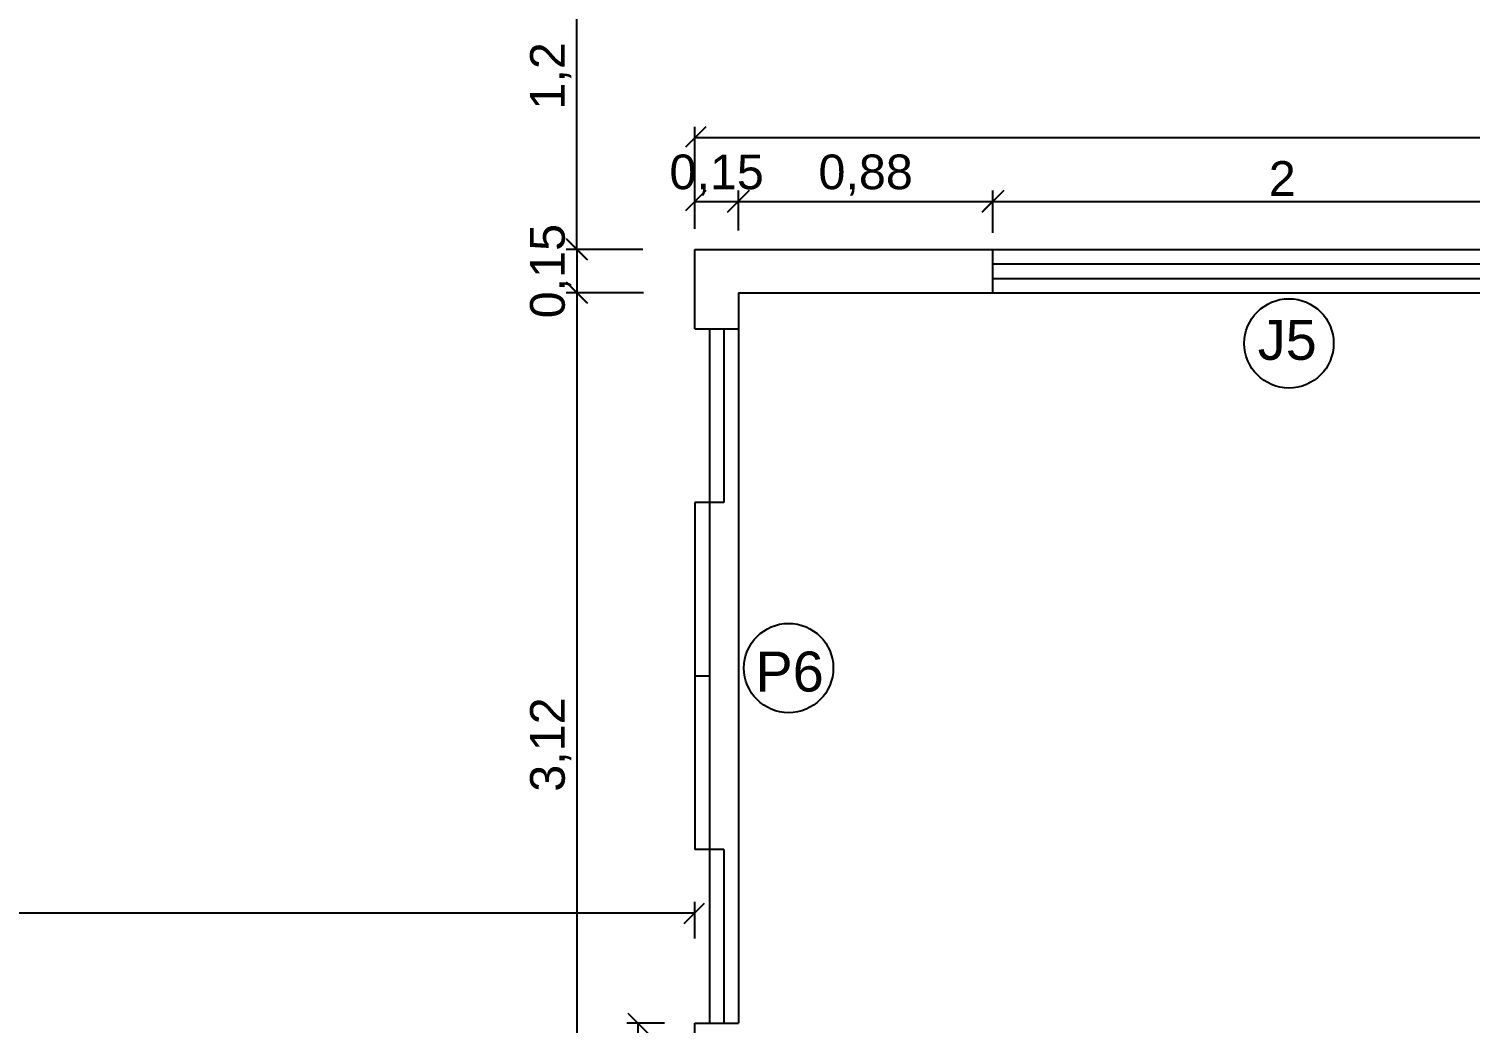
# Model space of a CAD drawing. Header units: millimetres. Extents: x 313 to 493, y 47 to 181.
# Drawn here: x 373.739 to 378.721, y 84.045 to 87.482 of the extents above; entities that cross this region are included whole.
import ezdxf

# ---------------------------------------------------------------- set-up
doc = ezdxf.new("R2010")
doc.units = ezdxf.units.MM
doc.header["$LTSCALE"] = 0.05
doc.header["$MEASUREMENT"] = 0
doc.header["$PDMODE"] = 3
doc.linetypes.add('ACAD_ISO03W100', pattern=[30, 12, -18])
for name, color, linetype in [('01', 1, 'Continuous'), ('02', 2, 'Continuous'), ('05', 5, 'Continuous'), ('BAN', 13, 'Continuous'), ('TRACEJADO', 7, 'ACAD_ISO03W100')]:
    doc.layers.add(name, color=color, linetype=linetype)
doc.styles.get("Standard").update_dxf_attribs({"font": 'arial.ttf'})
doc.dimstyles.new('ISO-25', dxfattribs={"dimscale": 0.04, "dimtxt": 4, "dimasz": 2.5, "dimexe": 1.25, "dimexo": 0.625, "dimtad": 1, "dimdec": 3, "dimtxsty": 'Standard', "dimblk": 'OBLIQUE', "dimcen": 2.5, "dimadec": 0, "dimazin": 0, "dimtfac": 1, "dimtdec": 3, "dimtmove": 0, "dimatfit": 3, "dimldrblk": 'OBLIQUE', "dimfxl": 1, "dimarcsym": 0})

# ---------------------------------------------------------------- blocks, each defined once
blk = doc.blocks.new('_Oblique')
at = {"layer": 'TRACEJADO', "color": 0, "lineweight": -2}
blk.add_line((-0.5, -0.5), (0.5, 0.5), dxfattribs=at)
blk = doc.blocks.new('*D111')
at = {"layer": 'BAN', "color": 0}
for p, q in [((376.0414, 86.8684), (376.0414, 87.1435)), ((382.9161, 86.8684), (382.9161, 87.1435)), ((376.0414, 87.106), (382.9161, 87.106))]:
    blk.add_line(p, q, dxfattribs=at)
at = {"layer": 'Defpoints', "color": 0}
for p in [(382.9161, 87.106), (376.0414, 86.8497), (382.9161, 86.8497)]:
    blk.add_point(p, dxfattribs=at)
at = {"layer": 'BAN', "color": 0, "xscale": 0.075, "yscale": 0.075, "zscale": 0.075, "rotation": 180}
blk.add_blockref('_Oblique', (376.0414, 87.106), dxfattribs=at)
at = {"layer": 'BAN', "color": 0, "xscale": 0.075, "yscale": 0.075, "zscale": 0.075}
blk.add_blockref('_Oblique', (382.9161, 87.106), dxfattribs=at)
at = {"layer": 'BAN', "color": 0, "insert": (379.4788, 87.1968), "char_height": 0.12, "attachment_point": 5}
blk.add_mtext('6,87', dxfattribs=at)
blk = doc.blocks.new('*D115')
at = {"layer": 'BAN', "color": 0}
for p, q in [((370.0111, 84.4452), (370.0111, 84.4639)), ((376.0414, 84.3373), (376.0414, 84.4639)), ((370.0111, 84.4264), (376.0414, 84.4264))]:
    blk.add_line(p, q, dxfattribs=at)
at = {"layer": 'Defpoints', "color": 0}
for p in [(370.0111, 84.4264), (376.0414, 84.4264), (376.0414, 84.3185)]:
    blk.add_point(p, dxfattribs=at)
at = {"layer": 'BAN', "color": 0, "xscale": 0.075, "yscale": 0.075, "zscale": 0.075, "rotation": 180}
blk.add_blockref('_Oblique', (370.0111, 84.4264), dxfattribs=at)
at = {"layer": 'BAN', "color": 0, "xscale": 0.075, "yscale": 0.075, "zscale": 0.075}
blk.add_blockref('_Oblique', (376.0414, 84.4264), dxfattribs=at)
at = {"layer": 'BAN', "color": 0, "insert": (373.0263, 84.5173), "char_height": 0.12, "attachment_point": 5}
blk.add_mtext('6,03', dxfattribs=at)
blk = doc.blocks.new('*D116')
at = {"layer": 'BAN', "color": 0}
for p, q in [((377.0714, 86.7881), (377.0714, 86.9233)), ((379.0714, 86.7685), (379.0714, 86.9233)), ((377.0714, 86.8858), (379.0714, 86.8858))]:
    blk.add_line(p, q, dxfattribs=at)
at = {"layer": 'Defpoints', "color": 0}
for p in [(379.0714, 86.8858), (377.0714, 86.7693), (379.0714, 86.7498)]:
    blk.add_point(p, dxfattribs=at)
at = {"layer": 'BAN', "color": 0, "xscale": 0.075, "yscale": 0.075, "zscale": 0.075}
for p, rotation in [((377.0714, 86.8858), 179.9999999999968), ((379.0714, 86.8858), 359.9999999999968)]:
    blk.add_blockref('_Oblique', p, dxfattribs=dict(at, rotation=rotation))
at = {"layer": 'BAN', "color": 0, "insert": (378.0714, 86.9648), "char_height": 0.12, "attachment_point": 5}
blk.add_mtext('2', dxfattribs=at)
blk = doc.blocks.new('*D117')
at = {"layer": 'BAN', "color": 0}
for p, q in [((376.0414, 86.7908), (376.0414, 86.9233)), ((376.1914, 86.7846), (376.1914, 86.9233)), ((376.0414, 86.8858), (376.1914, 86.8858))]:
    blk.add_line(p, q, dxfattribs=at)
at = {"layer": 'Defpoints', "color": 0}
for p in [(376.1914, 86.8858), (376.0414, 86.7721), (376.1914, 86.7658)]:
    blk.add_point(p, dxfattribs=at)
at = {"layer": 'BAN', "color": 0, "xscale": 0.075, "yscale": 0.075, "zscale": 0.075, "rotation": 180}
blk.add_blockref('_Oblique', (376.0414, 86.8858), dxfattribs=at)
at = {"layer": 'BAN', "color": 0, "xscale": 0.075, "yscale": 0.075, "zscale": 0.075}
blk.add_blockref('_Oblique', (376.1914, 86.8858), dxfattribs=at)
at = {"layer": 'BAN', "color": 0, "insert": (376.1164, 86.9766), "char_height": 0.12, "attachment_point": 5}
blk.add_mtext('0,15', dxfattribs=at)
blk = doc.blocks.new('*D118')
at = {"layer": 'BAN', "color": 0}
for p, q in [((376.1914, 86.7846), (376.1914, 86.9233)), ((377.0714, 86.7772), (377.0714, 86.9233)), ((376.1914, 86.8858), (377.0714, 86.8858))]:
    blk.add_line(p, q, dxfattribs=at)
at = {"layer": 'Defpoints', "color": 0}
for p in [(377.0714, 86.8858), (376.1914, 86.7658), (377.0714, 86.7584)]:
    blk.add_point(p, dxfattribs=at)
at = {"layer": 'BAN', "color": 0, "xscale": 0.075, "yscale": 0.075, "zscale": 0.075, "rotation": 180}
blk.add_blockref('_Oblique', (376.1914, 86.8858), dxfattribs=at)
at = {"layer": 'BAN', "color": 0, "xscale": 0.075, "yscale": 0.075, "zscale": 0.075}
blk.add_blockref('_Oblique', (377.0714, 86.8858), dxfattribs=at)
at = {"layer": 'BAN', "color": 0, "insert": (376.6314, 86.9766), "char_height": 0.12, "attachment_point": 5}
blk.add_mtext('0,88', dxfattribs=at)
blk = doc.blocks.new('*D119')
at = {"layer": 'BAN', "color": 0}
for p, q in [((375.9363, 84.0446), (375.8065, 84.0446)), ((375.844, 84.0446), (375.844, 83.4463)), ((375.9648, 83.4463), (375.8065, 83.4463))]:
    blk.add_line(p, q, dxfattribs=at)
at = {"layer": 'Defpoints', "color": 0}
for p in [(375.955, 84.0446), (375.844, 83.4463), (375.9836, 83.4463)]:
    blk.add_point(p, dxfattribs=at)
at = {"layer": 'BAN', "color": 0, "xscale": 0.075, "yscale": 0.075, "zscale": 0.075}
for p, rotation in [((375.844, 84.0446), 90), ((375.844, 83.4463), 270)]:
    blk.add_blockref('_Oblique', p, dxfattribs=dict(at, rotation=rotation))
at = {"layer": 'BAN', "color": 0, "insert": (375.7531, 83.7454), "char_height": 0.12, "attachment_point": 5, "rotation": 90}
blk.add_mtext('0,60', dxfattribs=at)
blk = doc.blocks.new('*D120')
at = {"layer": 'BAN', "color": 0}
for p, q in [((375.8607, 86.7196), (375.5959, 86.7196)), ((375.6334, 86.7196), (375.6334, 86.5696)), ((375.8637, 86.5696), (375.5959, 86.5696))]:
    blk.add_line(p, q, dxfattribs=at)
at = {"layer": 'Defpoints', "color": 0}
for p in [(375.8794, 86.7196), (375.6334, 86.5696), (375.8824, 86.5696)]:
    blk.add_point(p, dxfattribs=at)
at = {"layer": 'BAN', "color": 0, "xscale": 0.075, "yscale": 0.075, "zscale": 0.075}
for p, rotation in [((375.6334, 86.7196), 90), ((375.6334, 86.5696), 270)]:
    blk.add_blockref('_Oblique', p, dxfattribs=dict(at, rotation=rotation))
at = {"layer": 'BAN', "color": 0, "insert": (375.5426, 86.6446), "char_height": 0.12, "attachment_point": 5, "rotation": 90}
blk.add_mtext('0,15', dxfattribs=at)
blk = doc.blocks.new('*D121')
at = {"layer": 'BAN', "color": 0}
for p, q in [((375.8637, 86.5696), (375.5959, 86.5696)), ((375.6334, 86.5696), (375.6334, 83.4463)), ((375.8973, 83.4463), (375.5959, 83.4463))]:
    blk.add_line(p, q, dxfattribs=at)
at = {"layer": 'Defpoints', "color": 0}
for p in [(375.8824, 86.5696), (375.6334, 83.4463), (375.9161, 83.4463)]:
    blk.add_point(p, dxfattribs=at)
at = {"layer": 'BAN', "color": 0, "xscale": 0.075, "yscale": 0.075, "zscale": 0.075}
for p, rotation in [((375.6334, 86.5696), 90), ((375.6334, 83.4463), 270)]:
    blk.add_blockref('_Oblique', p, dxfattribs=dict(at, rotation=rotation))
at = {"layer": 'BAN', "color": 0, "insert": (375.5426, 85.0079), "char_height": 0.12, "attachment_point": 5, "rotation": 90}
blk.add_mtext('3,12', dxfattribs=at)
blk = doc.blocks.new('*D208')
at = {"layer": 'BAN', "color": 0}
for p, q in [((376.1577, 87.9196), (375.5959, 87.9196)), ((375.6334, 86.7196), (375.6334, 87.9196)), ((375.8607, 86.7196), (375.5959, 86.7196))]:
    blk.add_line(p, q, dxfattribs=at)
at = {"layer": 'Defpoints', "color": 0}
for p in [(375.6334, 87.9196), (376.1765, 87.9196), (375.8794, 86.7196)]:
    blk.add_point(p, dxfattribs=at)
at = {"layer": 'BAN', "color": 0, "xscale": 0.075, "yscale": 0.075, "zscale": 0.075}
for p, rotation in [((375.6334, 87.9196), 90), ((375.6334, 86.7196), 270)]:
    blk.add_blockref('_Oblique', p, dxfattribs=dict(at, rotation=rotation))
at = {"layer": 'BAN', "color": 0, "insert": (375.5426, 87.3196), "char_height": 0.12, "attachment_point": 5, "rotation": 90}
blk.add_mtext('1,2', dxfattribs=at)

msp = doc.modelspace()

# ---------------------------------------------------------------- linework, layer by layer
at = {"layer": '01'}
msp.add_line((376.1914, 86.4446), (376.1914, 84.0446), dxfattribs=at)
at = {"layer": '02'}
for p, q in [((377.0714, 86.7196), (379.0714, 86.7196)), ((377.0714, 86.6696), (379.0714, 86.6696)), ((377.0714, 86.6196), (379.0714, 86.6196)), ((377.0714, 86.5696), (379.0714, 86.5696)), ((376.0914, 86.4446), (376.0914, 84.0446)), ((376.1414, 86.4446), (376.1414, 85.8446)), ((376.0414, 85.8446), (376.0414, 84.6446)), ((376.1414, 85.8446), (376.0414, 85.8446)), ((376.0914, 85.2446), (376.0414, 85.2446)), ((376.1414, 84.6446), (376.0414, 84.6446)), ((376.1414, 84.6446), (376.1414, 84.0446))]:
    msp.add_line(p, q, dxfattribs=at)
at = {"layer": '02', "linetype": 'Continuous'}
for centre in [(378.0947, 86.3948), (376.3653, 85.2724)]:
    msp.add_circle(centre, 0.1544, dxfattribs=at)
at = {"layer": '05'}
for p, q in [((376.0414, 86.4446), (376.0414, 86.7196)), ((376.0414, 86.7196), (377.0714, 86.7196)), ((377.0714, 86.5696), (377.0714, 86.7196)), ((376.1914, 86.5696), (377.0714, 86.5696)), ((376.1914, 86.5696), (376.1914, 86.4446)), ((376.0414, 86.4446), (376.1914, 86.4446)), ((376.0414, 84.0446), (376.1914, 84.0446)), ((376.0414, 83.4463), (376.0414, 84.0446))]:
    msp.add_line(p, q, dxfattribs=at)

# ---------------------------------------------------------------- texts
at = {"layer": '02', "linetype": 'Continuous', "char_height": 0.13823, "attachment_point": 1}
for s, insert, width in [('J5', (377.9867, 86.4762), 9.2679), ('P6', (376.2505, 85.3294), 9.26787)]:
    msp.add_mtext(s, dxfattribs=dict(at, insert=insert, width=width))

# ---------------------------------------------------------------- dimensions: what is measured, and where the dimension line sits
at = {"layer": 'BAN'}
for base, p1, p2, angle, picture, middle in [((375.6334, 87.9196), (375.8794, 86.7196), (376.1765, 87.9196), 90, '*D208', (375.5426, 87.3196)), ((379.0714, 86.8858), (377.0714, 86.7693), (379.0714, 86.7498), 180, '*D116', (378.0714, 86.9648))]:
    dim = msp.add_linear_dim(base=base, p1=p1, p2=p2, angle=angle, dimstyle='ISO-25', override={"dimscale": 0.03, "dimtmove": 1}, dxfattribs=at)
    dim.commit()
    dim.dimension.update_dxf_attribs({"geometry": picture, "text_midpoint": middle})
dim = msp.add_linear_dim(base=(382.9161, 87.106), p1=(376.0414, 86.8497), p2=(382.9161, 86.8497), text='6,87', dimstyle='ISO-25', override={"dimscale": 0.03, "dimtmove": 1}, dxfattribs=at)
dim.commit()
dim.dimension.update_dxf_attribs({"geometry": '*D111', "text_midpoint": (379.4788, 87.1968)})
dim = msp.add_linear_dim(base=(376.1914, 86.8858), p1=(376.0414, 86.7721), p2=(376.1914, 86.7658), dimstyle='ISO-25', override={"dimscale": 0.03, "dimtmove": 1}, dxfattribs=at)
dim.commit()
dim.dimension.update_dxf_attribs({"geometry": '*D117', "text_midpoint": (376.1164, 86.8858), "dimtype": 160})
for base, p1, p2, picture, middle in [((377.0714, 86.8858), (376.1914, 86.7658), (377.0714, 86.7584), '*D118', (376.6314, 86.9766)), ((376.0414, 84.4264), (370.0111, 84.4264), (376.0414, 84.3185), '*D115', (373.0263, 84.5173))]:
    dim = msp.add_linear_dim(base=base, p1=p1, p2=p2, dimstyle='ISO-25', override={"dimscale": 0.03, "dimtmove": 1}, dxfattribs=at)
    dim.commit()
    dim.dimension.update_dxf_attribs({"geometry": picture, "text_midpoint": middle})
dim = msp.add_linear_dim(base=(375.6334, 86.5696), p1=(375.8794, 86.7196), p2=(375.8824, 86.5696), angle=90, dimstyle='ISO-25', override={"dimscale": 0.03, "dimtmove": 1}, dxfattribs=at)
dim.commit()
dim.dimension.update_dxf_attribs({"geometry": '*D120', "text_midpoint": (375.6334, 86.6446), "dimtype": 160})
for base, p1, p2, text, picture, middle in [((375.6334, 83.4463), (375.8824, 86.5696), (375.9161, 83.4463), '3,12', '*D121', (375.5426, 85.0079)), ((375.844, 83.4463), (375.955, 84.0446), (375.9836, 83.4463), '0,60', '*D119', (375.7531, 83.7454))]:
    dim = msp.add_linear_dim(base=base, p1=p1, p2=p2, angle=90, text=text, dimstyle='ISO-25', override={"dimscale": 0.03, "dimtmove": 1}, dxfattribs=at)
    dim.commit()
    dim.dimension.update_dxf_attribs({"geometry": picture, "text_midpoint": middle})

doc.saveas('drawing.dxf')
